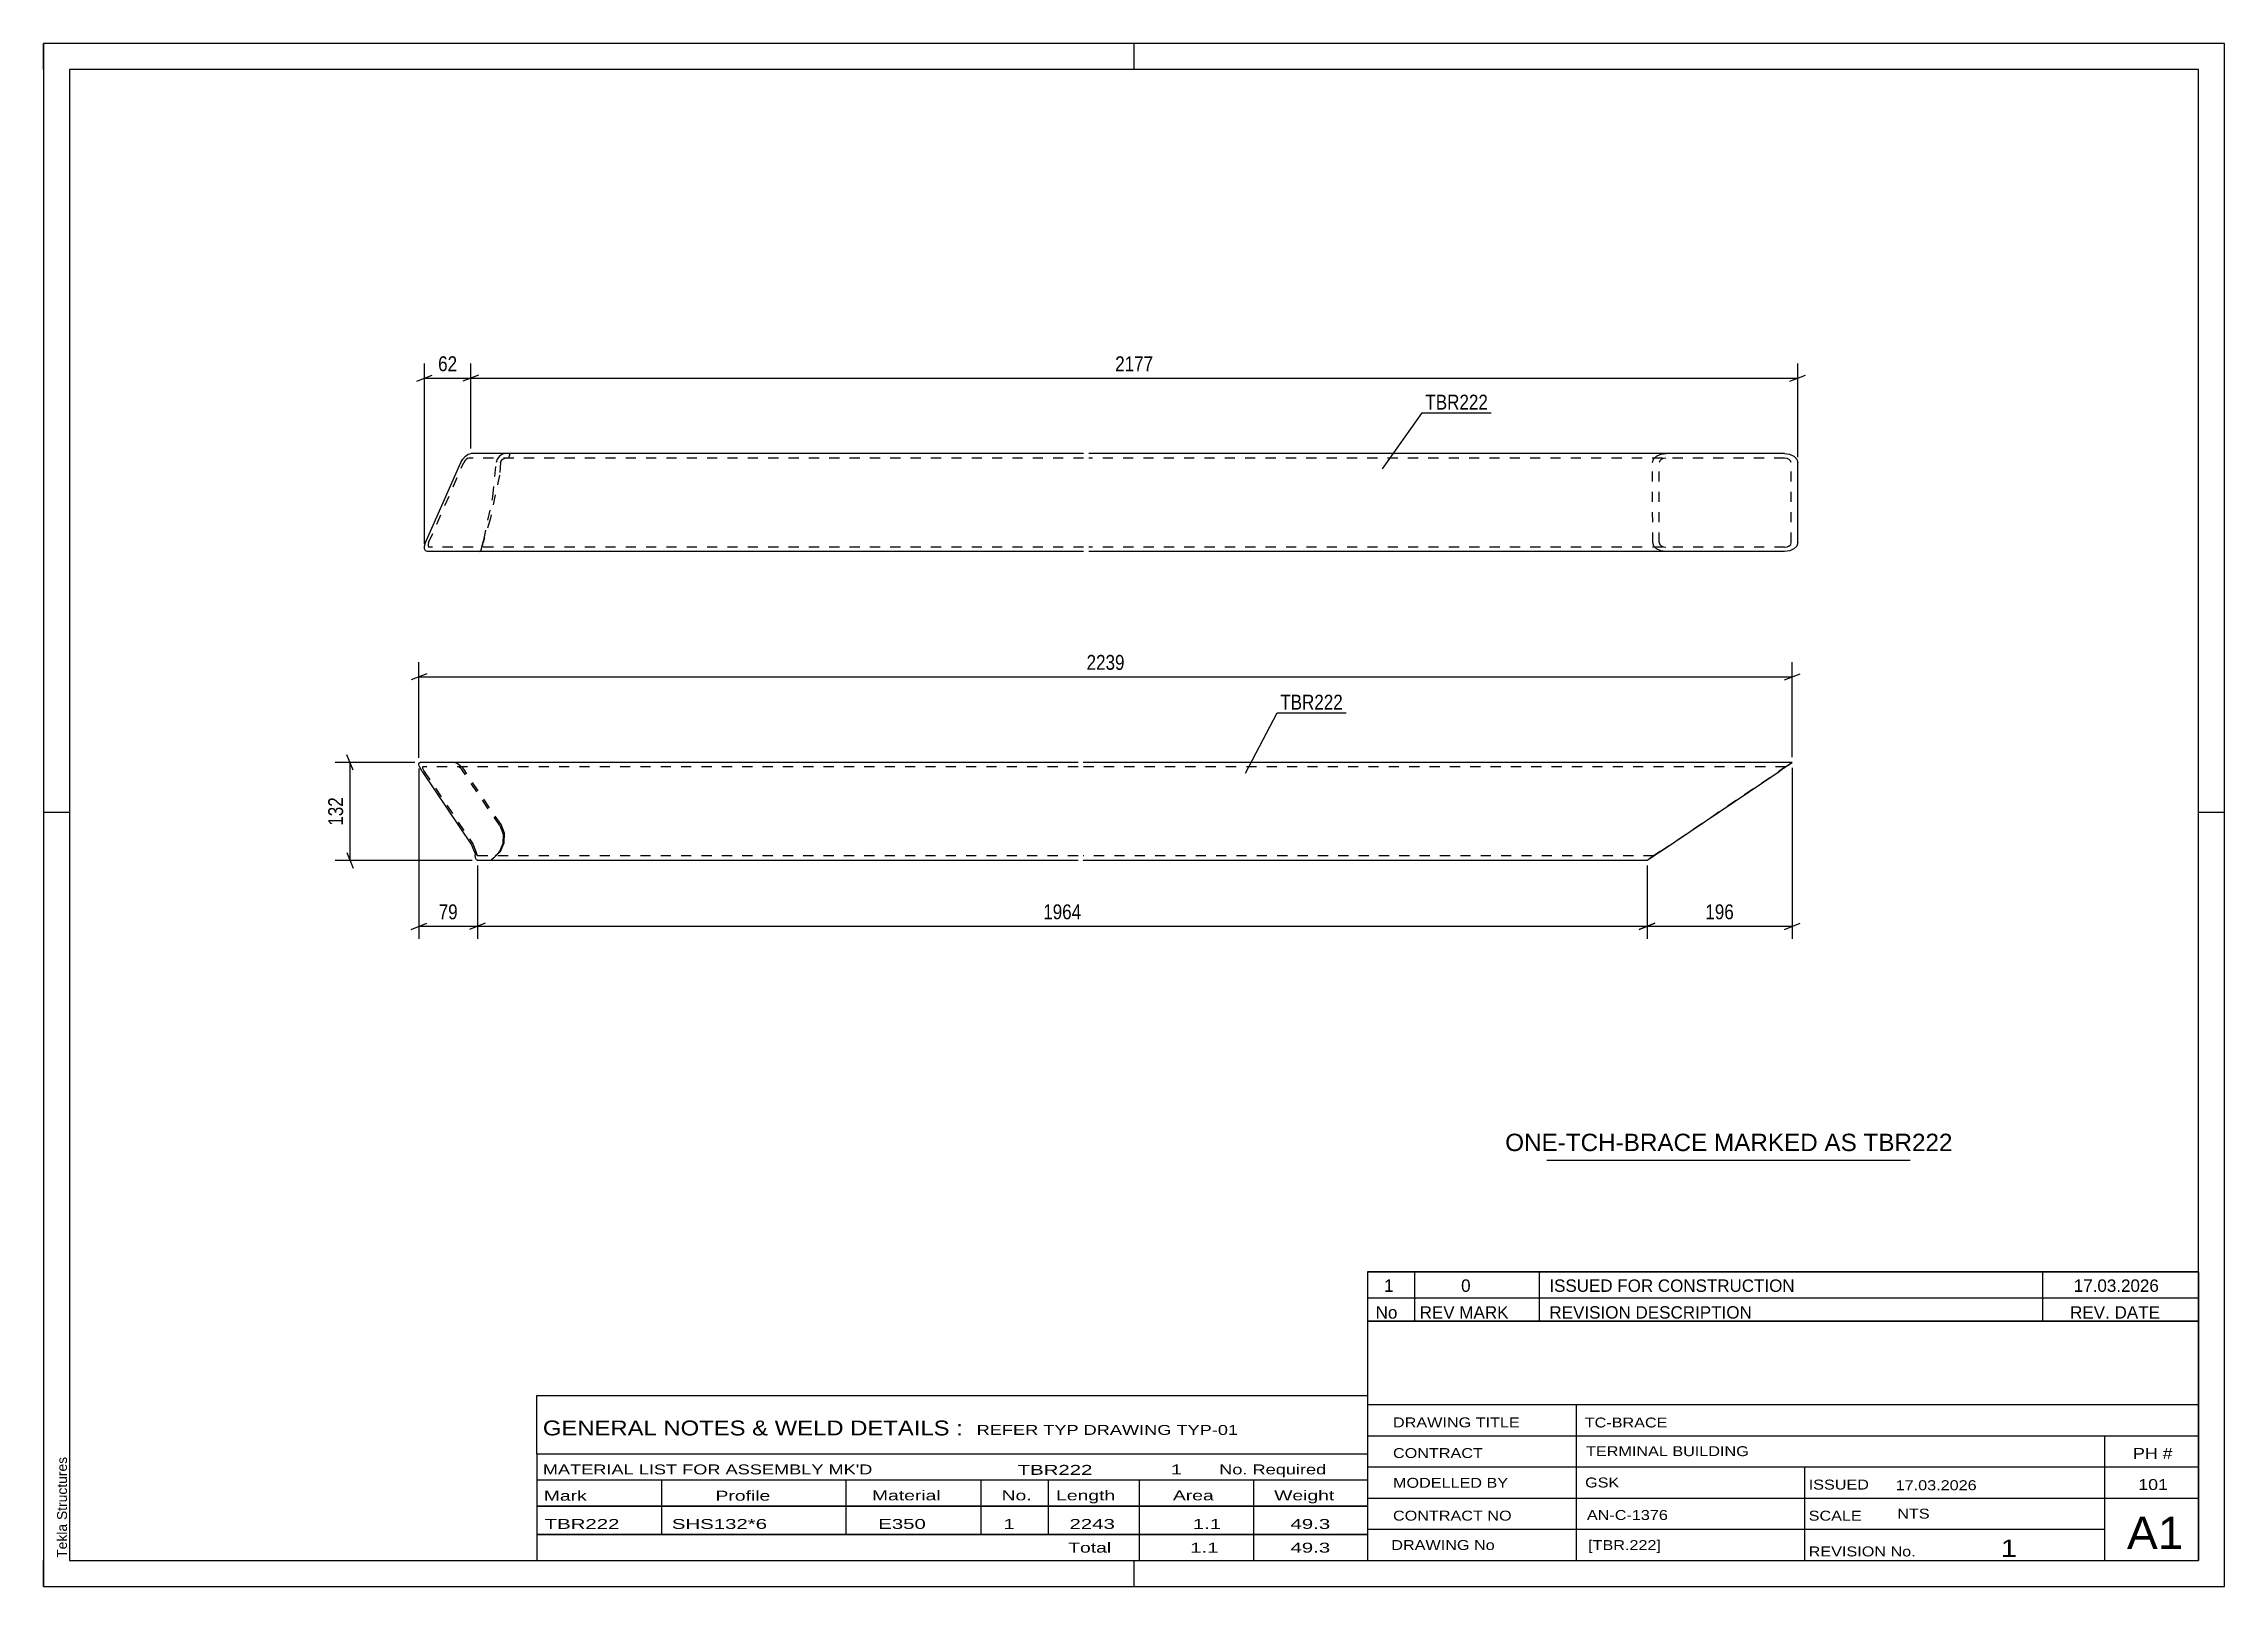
# Model space of a CAD drawing. Header units: millimetres. Extents: x 0 to 420, y 0 to 297.
import ezdxf

# ---------------------------------------------------------------- set-up
doc = ezdxf.new("R2010")
doc.units = ezdxf.units.MM
doc.linetypes.add('DXK_LINE_DOT2', pattern=[3.9198, 1.9599, -1.9599])
doc.styles.add('Arial', font='ARIAL.TTF', dxfattribs={"height": 0.2})
doc.styles.add('Arial Narrow', font='ARIALN.TTF', dxfattribs={"height": 0.2})

# ---------------------------------------------------------------- blocks, each defined once
blk = doc.blocks.new('Unknown-580637867-1162')
at = {"color": 5, "linetype": 'Continuous'}
for p, q in [((420, 297), (0, 297)), ((0, 297), (0, 0)), ((0, 292), (0, 297)), ((210, 292), (210, 297)), ((420, 0), (420, 297)), ((415, 292), (5, 292)), ((5, 292), (5, 5)), ((415, 5), (415, 292)), ((5, 149), (0, 149)), ((420, 149), (415, 149)), ((0, 0), (0, 5)), ((5, 5), (415, 5)), ((210, 0), (210, 5)), ((0, 0), (420, 0))]:
    blk.add_line(p, q, dxfattribs=at)
at = {"color": 174, "linetype": 'Continuous', "style": 'Arial'}
blk.add_text('Tekla Structures', height=1.9102, rotation=90, dxfattribs=at).set_placement((4.5, 5.5))
blk = doc.blocks.new('Part-580637867-1309 - 1303')
at = {"color": 2, "linetype": 'Continuous'}
for p, q in [((72.28, 158.48), (72.48, 158.61)), ((72.29, 158.11), (72.28, 158.48)), ((72.5, 157.56), (72.29, 158.11)), ((199.22, 158.61), (72.48, 158.61)), ((72.89, 156.9), (72.5, 157.56)), ((72.89, 156.9), (82.4, 142.78)), ((336.78, 158.61), (200.22, 158.61)), ((311.37, 141.47), (334.24, 156.9)), ((335.21, 157.56), (334.24, 156.9)), ((336.03, 158.11), (335.21, 157.56)), ((336.58, 158.48), (336.03, 158.11)), ((336.78, 158.61), (336.58, 158.48)), ((82.4, 142.78), (82.93, 141.47)), ((82.93, 141.47), (83.09, 141.14)), ((83.09, 141.14), (83.1, 140.82)), ((83.2, 140.26), (83.1, 140.82)), ((83.36, 139.89), (83.2, 140.26)), ((83.55, 139.76), (83.36, 139.89)), ((199.22, 139.76), (83.55, 139.76)), ((308.82, 139.76), (200.22, 139.76)), ((309.02, 139.89), (308.82, 139.76)), ((309.57, 140.26), (309.02, 139.89)), ((310.39, 140.82), (309.57, 140.26)), ((311.37, 141.47), (310.39, 140.82))]:
    blk.add_line(p, q, dxfattribs=at)
at = {"color": 7, "linetype": 'DXK_LINE_DOT2'}
for p, q in [((73.06, 157.76), (72.96, 157.69)), ((72.96, 157.69), (72.96, 157.51)), ((72.96, 157.51), (73.07, 157.23)), ((199.22, 157.76), (73.06, 157.76)), ((73.07, 157.23), (73.26, 156.9)), ((73.26, 156.9), (82.66, 142.96)), ((79.27, 158.61), (79.65, 158.48)), ((79.65, 158.48), (80.14, 158.11)), ((80.04, 157.69), (79.85, 157.76)), ((80.28, 157.51), (80.04, 157.69)), ((80.14, 158.11), (80.68, 157.56)), ((80.55, 157.23), (80.28, 157.51)), ((80.8, 156.9), (80.55, 157.23)), ((80.68, 157.56), (81.18, 156.9)), ((87.84, 146.47), (80.8, 156.9)), ((88.09, 146.64), (81.18, 156.9)), ((335.51, 157.76), (200.22, 157.76)), ((311.33, 141.47), (334.21, 156.9)), ((311.34, 141.47), (334.21, 156.9)), ((311.36, 141.47), (334.24, 156.9)), ((334.21, 156.9), (335.18, 157.56)), ((334.7, 157.23), (334.21, 156.9)), ((334.24, 156.9), (334.72, 157.23)), ((335.11, 157.51), (334.7, 157.23)), ((334.72, 157.23), (335.14, 157.51)), ((335.11, 157.51), (335.18, 157.56)), ((335.14, 157.51), (335.21, 157.56)), ((335.18, 157.56), (336.01, 158.11)), ((335.18, 157.56), (335.38, 157.69)), ((335.21, 157.56), (335.41, 157.69)), ((335.38, 157.69), (335.48, 157.76)), ((335.41, 157.69), (335.51, 157.76)), ((335.48, 157.76), (335.51, 157.76)), ((336.01, 158.11), (336.56, 158.48)), ((336.56, 158.48), (336.75, 158.61)), ((336.75, 158.61), (336.78, 158.61)), ((82.66, 142.96), (83.26, 141.47)), ((88.46, 142.99), (87.79, 141.47)), ((87.84, 146.47), (88.51, 144.81)), ((87.97, 141.47), (88.72, 143.16)), ((88.77, 144.98), (88.09, 146.64)), ((88.51, 144.81), (88.46, 142.99)), ((88.72, 143.16), (88.77, 144.98)), ((83.34, 141.31), (83.26, 141.47)), ((83.35, 141.14), (83.34, 141.31)), ((83.35, 141.14), (83.4, 140.87)), ((83.4, 140.87), (83.47, 140.68)), ((83.57, 140.61), (83.47, 140.68)), ((199.22, 140.61), (83.57, 140.61)), ((86.29, 139.89), (86.1, 139.76)), ((86.7, 140.26), (86.29, 139.89)), ((87.3, 140.82), (86.7, 140.26)), ((86.95, 140.61), (87.04, 140.68)), ((87.04, 140.68), (87.26, 140.87)), ((87.26, 140.87), (87.56, 141.14)), ((87.97, 141.47), (87.3, 140.82)), ((87.56, 141.14), (87.69, 141.28)), ((87.69, 141.28), (87.79, 141.47)), ((310.09, 140.61), (200.22, 140.61)), ((308.8, 139.76), (308.99, 139.89)), ((308.99, 139.89), (309.54, 140.26)), ((309.54, 140.26), (310.36, 140.82)), ((310.16, 140.68), (310.07, 140.61)), ((310.09, 140.61), (310.19, 140.68)), ((310.44, 140.87), (310.16, 140.68)), ((310.19, 140.68), (310.46, 140.87)), ((310.36, 140.82), (311.33, 141.47)), ((310.85, 141.14), (310.44, 140.87)), ((310.46, 140.87), (310.88, 141.14)), ((311.34, 141.47), (310.85, 141.14)), ((310.88, 141.14), (311.36, 141.47))]:
    blk.add_line(p, q, dxfattribs=at)
blk = doc.blocks.new('Part-580637867-1271 - 1253')
at = {"color": 2, "linetype": 'Continuous'}
for p, q in [((73.56, 200.93), (80.34, 216.36)), ((80.34, 216.36), (80.72, 217.02)), ((80.72, 217.02), (81.22, 217.57)), ((81.22, 217.57), (81.75, 217.94)), ((81.75, 217.94), (82.25, 218.07)), ((200.3, 218.07), (82.25, 218.07)), ((335.28, 218.07), (201.3, 218.07)), ((335.28, 218.07), (336.25, 217.94)), ((336.25, 217.94), (337.08, 217.57)), ((337.08, 217.57), (337.63, 217.02)), ((337.63, 217.02), (337.83, 216.36)), ((337.85, 200.93), (337.83, 216.36)), ((73.36, 200.28), (73.56, 200.93)), ((73.36, 199.72), (73.36, 200.28)), ((73.58, 199.35), (73.36, 199.72)), ((73.96, 199.22), (73.58, 199.35)), ((200.3, 199.22), (73.96, 199.22)), ((335.31, 199.22), (201.3, 199.22)), ((336.29, 199.35), (335.31, 199.22)), ((337.11, 199.72), (336.29, 199.35)), ((337.66, 200.28), (337.11, 199.72)), ((337.85, 200.93), (337.66, 200.28))]:
    blk.add_line(p, q, dxfattribs=at)
at = {"color": 7, "linetype": 'DXK_LINE_DOT2'}
for p, q in [((74.14, 200.93), (80.92, 216.36)), ((81.11, 216.69), (80.92, 216.36)), ((81.36, 216.97), (81.11, 216.69)), ((81.63, 217.15), (81.36, 216.97)), ((81.88, 217.22), (81.63, 217.15)), ((200.3, 217.22), (81.88, 217.22)), ((86.53, 209.76), (87.17, 216.36)), ((87.37, 217.02), (87.17, 216.36)), ((87.78, 217.57), (87.37, 217.02)), ((88.37, 217.94), (87.78, 217.57)), ((88.02, 216.36), (87.79, 213.95)), ((88.02, 216.36), (88.12, 216.69)), ((88.12, 216.69), (88.33, 216.97)), ((88.33, 216.97), (88.63, 217.15)), ((89.04, 218.07), (88.37, 217.94)), ((88.63, 217.15), (88.77, 217.18)), ((88.77, 217.18), (88.86, 217.22)), ((89.58, 217.22), (89.84, 218.07)), ((335.28, 217.22), (201.3, 217.22)), ((309.87, 216.36), (310.06, 217.02)), ((309.9, 200.93), (309.87, 216.36)), ((310.06, 217.02), (310.61, 217.57)), ((310.61, 217.57), (311.44, 217.94)), ((311.24, 216.69), (311.14, 216.36)), ((311.17, 200.93), (311.14, 216.36)), ((311.51, 216.97), (311.24, 216.69)), ((311.44, 217.94), (312.41, 218.07)), ((311.92, 217.15), (311.51, 216.97)), ((312.41, 217.22), (311.92, 217.15)), ((335.77, 217.15), (335.28, 217.22)), ((336.18, 216.97), (335.77, 217.15)), ((336.46, 216.69), (336.18, 216.97)), ((336.56, 216.36), (336.46, 216.69)), ((336.58, 200.93), (336.56, 216.36)), ((87.79, 213.95), (86.04, 205.62)), ((84.77, 201.44), (86.53, 209.76)), ((86.04, 205.62), (84.64, 200.93)), ((74.14, 200.93), (74.04, 200.6)), ((74.04, 200.6), (74.04, 200.33)), ((74.04, 200.33), (74.14, 200.14)), ((74.14, 200.14), (74.34, 200.07)), ((200.3, 200.07), (74.34, 200.07)), ((84.01, 199.22), (84.17, 199.28)), ((84.42, 200.11), (84.17, 199.28)), ((84.17, 199.28), (84.18, 199.35)), ((84.28, 199.72), (84.18, 199.35)), ((84.43, 200.28), (84.28, 199.72)), ((84.42, 200.11), (84.34, 200.07)), ((84.42, 200.14), (84.47, 200.33)), ((84.42, 200.14), (84.42, 200.11)), ((84.62, 200.93), (84.43, 200.28)), ((84.47, 200.33), (84.55, 200.6)), ((84.55, 200.6), (84.64, 200.93)), ((84.62, 200.93), (84.77, 201.44)), ((335.31, 200.07), (201.3, 200.07)), ((310.09, 200.28), (309.9, 200.93)), ((310.64, 199.72), (310.09, 200.28)), ((311.47, 199.35), (310.64, 199.72)), ((311.17, 200.93), (311.26, 200.6)), ((311.26, 200.6), (311.54, 200.33)), ((312.44, 199.22), (311.47, 199.35)), ((311.54, 200.33), (311.65, 200.28)), ((311.65, 200.28), (311.95, 200.14)), ((311.95, 200.14), (312.44, 200.07)), ((335.31, 200.07), (335.8, 200.14)), ((335.8, 200.14), (336.21, 200.33)), ((336.21, 200.33), (336.48, 200.6)), ((336.48, 200.6), (336.58, 200.93))]:
    blk.add_line(p, q, dxfattribs=at)
blk = doc.blocks.new('StraightDimension-580637867-1600 - 1303')
at = {"color": 7, "linetype": 'Continuous'}
for p, q in [((72.28, 159.48), (72.28, 177.95)), ((336.78, 159.61), (336.78, 177.95)), ((73.78, 175.7), (70.78, 174.5)), ((72.28, 175.1), (336.78, 175.1)), ((335.28, 174.5), (338.28, 175.7))]:
    blk.add_line(p, q, dxfattribs=at)
at = {"color": 0}
blk.add_wipeout([(208.79, 175.85), (208.79, 180.05), (200.27, 180.05), (200.27, 175.85)], dxfattribs=at)
at = {"color": 3, "style": 'Arial Narrow'}
blk.add_text('2239', height=2.863, dxfattribs=at).set_placement((200.87, 176.45))
blk = doc.blocks.new('StraightDimension-580637867-1612 - 1303')
at = {"color": 7, "linetype": 'Continuous'}
for p, q in [((336.78, 157.61), (336.78, 124.68)), ((308.8, 138.76), (308.8, 124.68)), ((310.3, 127.68), (307.3, 126.48)), ((308.8, 127.08), (336.78, 127.08)), ((335.28, 126.48), (338.28, 127.68))]:
    blk.add_line(p, q, dxfattribs=at)
at = {"color": 0}
blk.add_wipeout([(326.13, 127.83), (326.13, 132.03), (319.44, 132.03), (319.44, 127.83)], dxfattribs=at)
at = {"color": 3, "style": 'Arial Narrow'}
blk.add_text('196', height=2.863, dxfattribs=at).set_placement((320.04, 128.43))
blk = doc.blocks.new('StraightDimension-580637867-1613 - 1303')
at = {"color": 7, "linetype": 'Continuous'}
for p, q in [((83.55, 138.76), (83.55, 124.68)), ((308.8, 138.76), (308.8, 124.68)), ((85.05, 127.68), (82.05, 126.48)), ((83.55, 127.08), (308.8, 127.08)), ((307.3, 126.48), (310.3, 127.68))]:
    blk.add_line(p, q, dxfattribs=at)
at = {"color": 0}
blk.add_wipeout([(200.43, 127.83), (200.43, 132.03), (191.92, 132.03), (191.92, 127.83)], dxfattribs=at)
at = {"color": 3, "style": 'Arial Narrow'}
blk.add_text('1964', height=2.863, dxfattribs=at).set_placement((192.52, 128.43))
blk = doc.blocks.new('StraightDimension-580637867-1614 - 1303')
at = {"color": 7, "linetype": 'Continuous'}
for p, q in [((72.28, 157.48), (72.28, 124.68)), ((83.55, 138.76), (83.55, 124.68)), ((70.78, 126.48), (73.78, 127.68)), ((72.28, 127.08), (83.55, 127.08)), ((85.05, 127.68), (82.05, 126.48))]:
    blk.add_line(p, q, dxfattribs=at)
at = {"color": 0}
blk.add_wipeout([(80.34, 127.83), (80.34, 132.03), (75.49, 132.03), (75.49, 127.83)], dxfattribs=at)
at = {"color": 3, "style": 'Arial Narrow'}
blk.add_text('79', height=2.863, dxfattribs=at).set_placement((76.09, 128.43))
blk = doc.blocks.new('StraightDimension-580637867-1637 - 1303')
at = {"color": 7, "linetype": 'Continuous'}
for p, q in [((59.62, 157.11), (58.42, 160.11)), ((71.48, 158.61), (56.17, 158.61)), ((59.02, 139.76), (59.02, 158.61)), ((82.55, 139.76), (56.17, 139.76)), ((58.42, 141.26), (59.62, 138.26))]:
    blk.add_line(p, q, dxfattribs=at)
at = {"color": 0}
blk.add_wipeout([(58.27, 152.53), (54.07, 152.53), (54.07, 145.84), (58.27, 145.84)], dxfattribs=at)
at = {"color": 3, "style": 'Arial Narrow'}
blk.add_text('132', height=2.863, rotation=90.0002, dxfattribs=at).set_placement((57.67, 146.44))
blk = doc.blocks.new('StraightDimension-580637867-1590 - 1253')
at = {"color": 7, "linetype": 'Continuous'}
for p, q in [((82.25, 219.07), (82.25, 235.44)), ((337.83, 217.36), (337.83, 235.44)), ((83.75, 233.19), (80.75, 231.99)), ((82.25, 232.59), (337.83, 232.59)), ((336.33, 231.99), (339.33, 233.19))]:
    blk.add_line(p, q, dxfattribs=at)
at = {"color": 0}
blk.add_wipeout([(214.3, 233.34), (214.3, 237.54), (205.78, 237.54), (205.78, 233.34)], dxfattribs=at)
at = {"color": 3, "style": 'Arial Narrow'}
blk.add_text('2177', height=2.863, dxfattribs=at).set_placement((206.38, 233.94))
blk = doc.blocks.new('StraightDimension-580637867-1591 - 1253')
at = {"color": 7, "linetype": 'Continuous'}
for p, q in [((73.36, 200.72), (73.36, 235.44)), ((82.25, 219.07), (82.25, 235.44)), ((71.86, 231.99), (74.86, 233.19)), ((73.36, 232.59), (82.25, 232.59)), ((83.75, 233.19), (80.75, 231.99))]:
    blk.add_line(p, q, dxfattribs=at)
at = {"color": 0}
blk.add_wipeout([(80.24, 233.34), (80.24, 237.54), (75.38, 237.54), (75.38, 233.34)], dxfattribs=at)
at = {"color": 3, "style": 'Arial Narrow'}
blk.add_text('62', height=2.863, dxfattribs=at).set_placement((75.98, 233.94))
blk = doc.blocks.new('Unknown-580637867-1720')
at = {"color": 7, "linetype": 'Continuous'}
for p, q in [((95, 36.75), (255, 36.75)), ((95, 25.5), (95, 36.75)), ((255, 36.75), (255, 25.5)), ((95, 25.5), (255, 25.5)), ((95, 25.5), (95, 20.5)), ((255, 25.5), (255, 20.5)), ((95, 20.5), (255, 20.5)), ((95, 20.5), (95, 15.5)), ((119, 20.5), (119, 15.5)), ((154.5, 20.5), (154.5, 15.5)), ((180.5, 20.5), (180.5, 15.5)), ((193.5, 20.5), (193.5, 15.5)), ((211, 20.5), (211, 15.5)), ((233, 20.5), (233, 15.5)), ((255, 20.5), (255, 15.5)), ((95, 15.5), (255, 15.5)), ((95, 15.45), (95, 10.05)), ((95, 15.45), (255, 15.45)), ((119, 15.5), (119, 10)), ((154.5, 15.5), (154.5, 10)), ((180.5, 15.5), (180.5, 10)), ((193.5, 15.5), (193.5, 10)), ((211, 15.5), (211, 10)), ((233, 15.5), (233, 10)), ((255, 15.45), (255, 10.05)), ((95, 10.05), (255, 10.05)), ((95, 10), (255, 10)), ((95, 10), (95, 5)), ((211, 10), (211, 5)), ((233, 10), (233, 5)), ((255, 10), (255, 5)), ((95, 5), (255, 5))]:
    blk.add_line(p, q, dxfattribs=at)
at = {"color": 7, "style": 'Arial Narrow'}
for s, height, width, p in [('GENERAL NOTES & WELD DETAILS :', 2.8633, 1.4, (96.15, 29.06)), ('REFER TYP DRAWING TYP-01', 1.9089, 1.6, (179.7, 29.16)), ("MATERIAL LIST FOR ASSEMBLY MK'D", 1.9089, 1.6, (96.15, 21.56)), ('TBR222', 1.909, 1.794707, (187.59, 21.47)), ('1', 1.91, 1.794707, (217.08, 21.56)), ('No. Required', 1.9089, 1.6, (226.41, 21.56)), ('Mark', 1.909, 1.7, (96.34, 16.5)), ('Profile', 1.909, 1.7, (129.41, 16.5)), ('Material', 1.909, 1.7, (159.54, 16.56)), ('No.', 1.909, 1.7, (184.5, 16.56)), ('Length', 1.909, 1.7, (195, 16.56)), ('Area', 1.909, 1.7, (217.5, 16.56)), ('Weight', 1.909, 1.7, (237, 16.56))]:
    blk.add_text(s, height=height, dxfattribs=dict(at, width=width)).set_placement(p)
at = {"color": 7, "linetype": 'Continuous', "style": 'Arial Narrow'}
for s, height, width, p in [('TBR222', 1.909, 1.794707, (96.5, 11.06)), ('SHS132*6', 1.909, 1.794707, (121, 11.06)), ('E350', 1.909, 1.794707, (160.74, 11.06)), ('1', 1.91, 1.794707, (184.86, 11.06)), ('2243', 1.909, 1.794707, (197.58, 11.06)), ('1.1', 1.909, 1.794707, (221.32, 11.06)), ('49.3', 1.909, 1.794707, (240.14, 11.06)), ('Total', 1.909, 1.7, (197.33, 6.5)), ('1.1', 1.909, 1.794707, (220.83, 6.5)), ('49.3', 1.909, 1.794707, (240.14, 6.5))]:
    blk.add_text(s, height=height, dxfattribs=dict(at, width=width)).set_placement(p)
blk = doc.blocks.new('Unknown-580637867-1718')
at = {"color": 7, "linetype": 'Continuous'}
for p, q in [((255, 51.05), (255, 5)), ((255, 51.05), (415, 51.05)), ((415, 51), (415, 5)), ((255, 35), (415, 35)), ((295.14, 35), (295.14, 5)), ((255, 29), (415, 29)), ((397, 5.05), (397, 29.05)), ((255, 23), (415, 23)), ((339.14, 23), (339.14, 5)), ((255, 17), (415, 17)), ((255, 11), (397, 11)), ((255, 5), (415, 5))]:
    blk.add_line(p, q, dxfattribs=at)
at = {"color": 7, "style": 'Arial Narrow'}
for s, height, width, p in [('DRAWING TITLE', 1.9089, 1.425378, (259.88, 30.61)), ('TC-BRACE', 1.909, 1.425378, (296.81, 30.59)), ('CONTRACT', 1.909, 1.425378, (259.88, 24.71)), ('TERMINAL BUILDING', 1.9089, 1.425378, (297.06, 25.07)), ('MODELLED BY', 1.9089, 1.425378, (259.88, 18.98)), ('GSK', 1.909, 1.425378, (296.88, 19.04)), ('ISSUED', 1.909, 1.425378, (339.94, 18.64)), ('17.03.2026', 1.909, 1.425378, (356.69, 18.52)), ('CONTRACT NO', 1.9089, 1.425378, (259.88, 12.66)), ('AN-C-1376', 1.909, 1.425378, (297.23, 12.78)), ('SCALE', 1.909, 1.425378, (339.94, 12.65)), ('A1', 6.204, 1.25, (401.24, 7.2)), ('DRAWING No', 1.909, 1.425378, (259.56, 7)), ('[TBR.222]', 1.909, 1.425378, (297.46, 6.99)), ('1', 3.34, 1.5, (376.91, 5.68)), ('REVISION No.', 1.9089, 1.425378, (339.94, 5.77))]:
    blk.add_text(s, height=height, dxfattribs=dict(at, width=width)).set_placement(p)
at = {"color": 7, "linetype": 'Continuous', "style": 'Arial Narrow'}
for s, height, width, p in [('PH #', 2.1, 1.42538, (402.4, 24.55)), ('101', 2.1, 1.42538, (403.41, 18.55)), ('NTS', 1.909, 1.425378, (357, 13.05))]:
    blk.add_text(s, height=height, dxfattribs=dict(at, width=width)).set_placement(p)
blk = doc.blocks.new('Unknown-580637867-1719')
at = {"color": 7, "linetype": 'Continuous'}
for p, q in [((255, 60.55), (415, 60.55)), ((415, 60.55), (255, 60.55)), ((255, 60.55), (255, 55.55)), ((264, 60.55), (264, 55.55)), ((288, 60.55), (288, 55.55)), ((385, 60.55), (385, 55.55)), ((415, 60.55), (415, 55.55)), ((255, 55.55), (415, 55.55)), ((255, 55.55), (255, 51.05)), ((255, 55.55), (415, 55.55)), ((264, 55.55), (264, 51.05)), ((288, 55.55), (288, 51.05)), ((385, 55.55), (385, 51.05)), ((415, 55.55), (415, 51.05)), ((415, 51.05), (255, 51.05))]:
    blk.add_line(p, q, dxfattribs=at)
at = {"color": 7, "linetype": 'Continuous', "style": 'Arial Narrow'}
for s, height, width, p in [('1', 2.39, 1.196471, (258.16, 56.7)), ('0', 2.39, 1.196471, (273, 56.7)), ('ISSUED FOR CONSTRUCTION', 2.3861, 1.196471, (290, 56.7)), ('17.03.2026', 2.386, 1.196471, (391, 56.7)), ('No', 2.386, 1.2, (256.54, 51.55)), ('REV MARK', 2.386, 1.2, (265, 51.55)), ('REVISION DESCRIPTION', 2.3861, 1.2, (290, 51.55)), ('REV. DATE', 2.386, 1.2, (390.28, 51.55))]:
    blk.add_text(s, height=height, dxfattribs=dict(at, width=width)).set_placement(p)
blk = doc.blocks.new('Unknown-580637867-1721')
at = {"color": 7, "linetype": 'Continuous'}
blk.add_line((289.5, 82.05), (359.5, 82.05), dxfattribs=at)
at = {"color": 7, "style": 'Arial'}
blk.add_text('ONE-TCH-BRACE MARKED AS TBR222', height=3.3428, dxfattribs=at).set_placement((281.49, 83.8))
blk = doc.blocks.new('Mark-580637867-1305 - 1303')
at = {"color": 0}
blk.add_wipeout([(250.23, 168.79), (250.23, 171.79), (238.17, 171.79), (238.17, 168.79)], dxfattribs=at)
blk.add_wipeout([(250.23, 168.79), (250.23, 171.79), (238.17, 171.79), (238.17, 168.79)], dxfattribs=at)
at = {"color": 30, "linetype": 'Continuous'}
for p, q in [((231.5, 156.56), (237.57, 168.19)), ((237.57, 168.19), (250.83, 168.19))]:
    blk.add_line(p, q, dxfattribs=at)
at = {"color": 3, "style": 'Arial Narrow'}
blk.add_text('TBR222', height=2.863, dxfattribs=at).set_placement((238.17, 168.79))
blk = doc.blocks.new('Mark-580637867-1266 - 1253')
at = {"color": 0}
blk.add_wipeout([(278.17, 226.55), (278.17, 229.55), (266.12, 229.55), (266.12, 226.55)], dxfattribs=at)
blk.add_wipeout([(278.17, 226.55), (278.17, 229.55), (266.12, 229.55), (266.12, 226.55)], dxfattribs=at)
at = {"color": 30, "linetype": 'Continuous'}
for p, q in [((257.88, 215.12), (265.52, 225.95)), ((265.52, 225.95), (278.77, 225.95))]:
    blk.add_line(p, q, dxfattribs=at)
at = {"color": 3, "style": 'Arial Narrow'}
blk.add_text('TBR222', height=2.863, dxfattribs=at).set_placement((266.12, 226.55))

msp = doc.modelspace()

# ---------------------------------------------------------------- block references
for name in ['Unknown-580637867-1162', 'Part-580637867-1271 - 1253', 'Part-580637867-1309 - 1303', 'Unknown-580637867-1721', 'Unknown-580637867-1719', 'Unknown-580637867-1718', 'Unknown-580637867-1720']:
    msp.add_blockref(name, (0, 0))

# ---------------------------------------------------------------- next in the draw order: block references
for name in ['StraightDimension-580637867-1590 - 1253', 'StraightDimension-580637867-1600 - 1303']:
    msp.add_blockref(name, (0, 0))

# ---------------------------------------------------------------- next in the draw order: block references
for name in ['StraightDimension-580637867-1591 - 1253', 'Mark-580637867-1266 - 1253', 'Mark-580637867-1305 - 1303', 'StraightDimension-580637867-1612 - 1303']:
    msp.add_blockref(name, (0, 0))

# ---------------------------------------------------------------- next in the draw order: block references
msp.add_blockref('StraightDimension-580637867-1613 - 1303', (0, 0))

# ---------------------------------------------------------------- next in the draw order: block references
msp.add_blockref('StraightDimension-580637867-1614 - 1303', (0, 0))

# ---------------------------------------------------------------- next in the draw order: block references
msp.add_blockref('StraightDimension-580637867-1637 - 1303', (0, 0))

doc.saveas('drawing.dxf')
